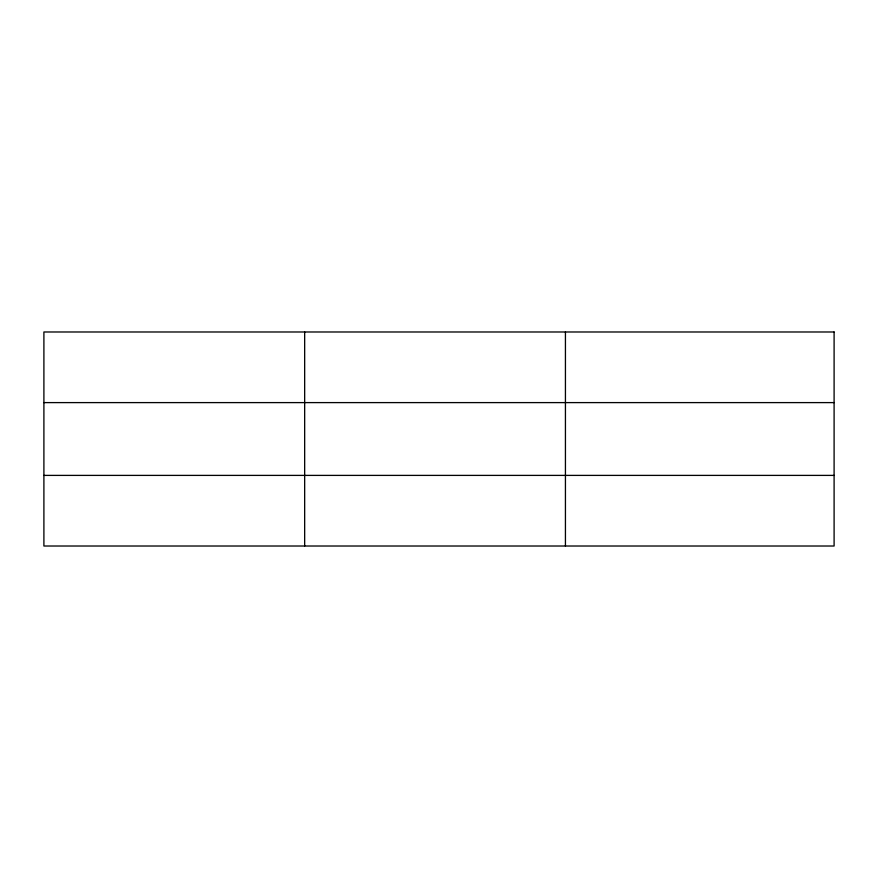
<?xml version="1.0" encoding="UTF-8"?>
<svg xmlns="http://www.w3.org/2000/svg" width="878" height="878" viewBox="0 0 878 878"><rect width="100%" height="100%" fill="white"/><g stroke="black" fill="none" stroke-linecap="round" stroke-linejoin="round"><path stroke-width="1.32" d="M304.666 331.983L304.666 546.017M565.432 331.983L565.432 546.017M43.9 402.607L834.1 402.607M43.9 475.393L834.1 475.393M834.1 331.983L834.1 546.017L43.9 546.017L43.9 331.983L834.1 331.983"/></g></svg>
